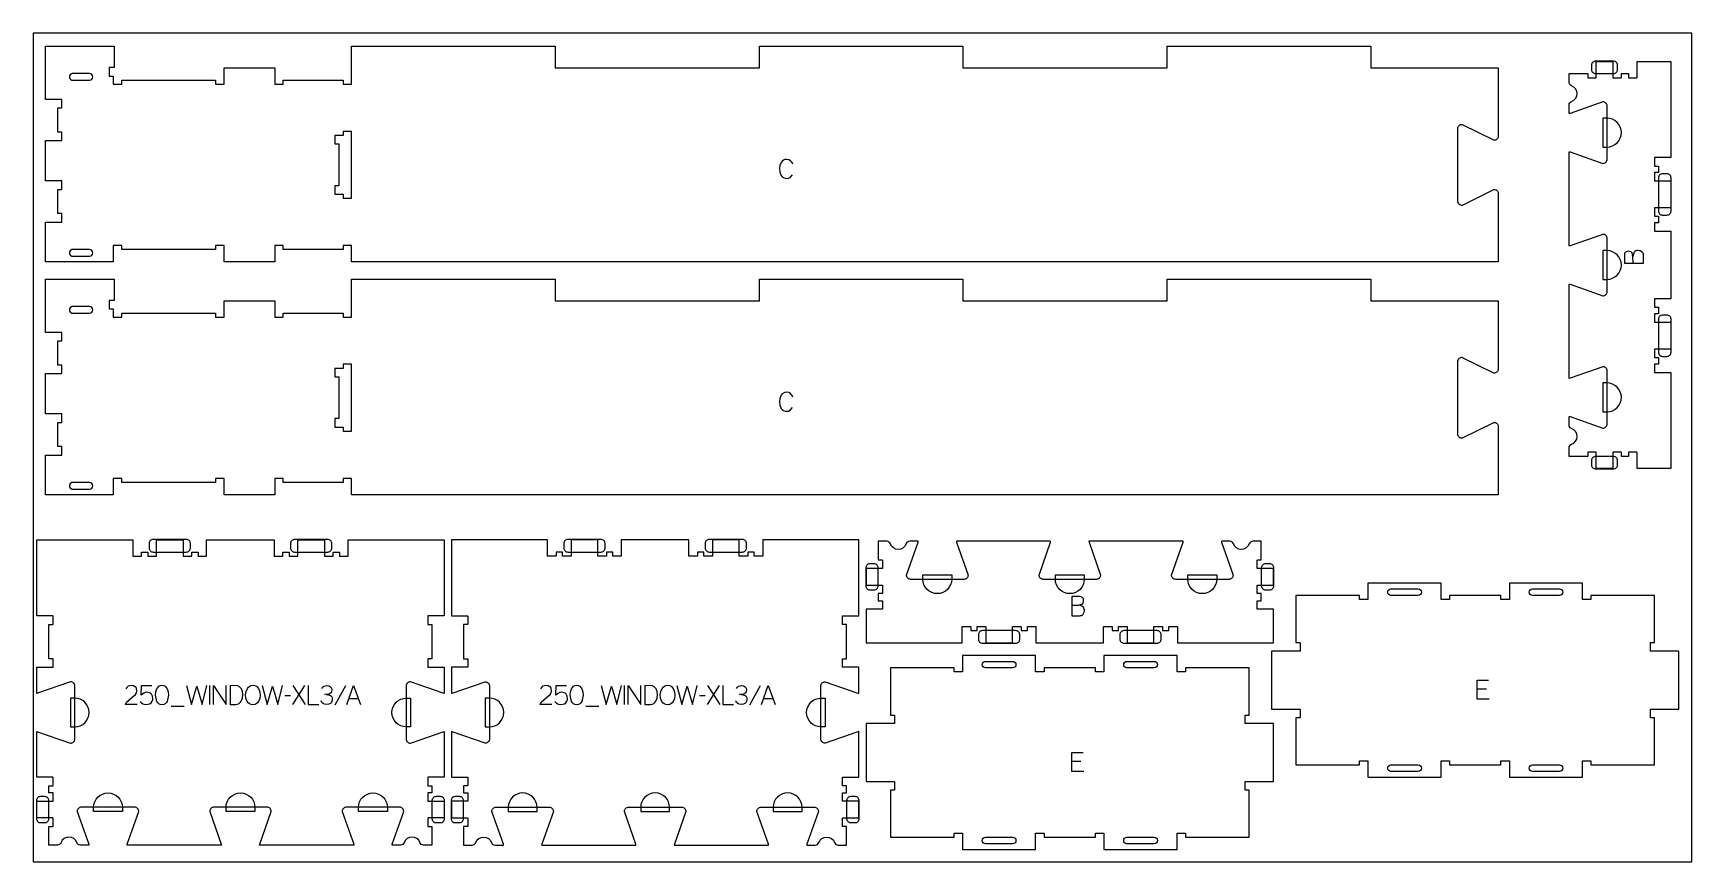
# Model space of a CAD drawing. Header units: millimetres. Extents: x -1220 to 1220, y -1930 to 4127.
# Drawn here: x -1220 to 1220, y 710 to 1930 of the extents above; entities that cross this region are included whole.
import ezdxf

# ---------------------------------------------------------------- set-up
doc = ezdxf.new("R2010")
doc.units = ezdxf.units.MM
for name, color, linetype, true_color in [('0_SHEET_SPRUCEPLY_2440X122', 1, 'Continuous', 0xff0000), ('1_ANYTOOL_1MMDEEP_LABELS_S', 2, 'Continuous', 0xffff00), ('3_ANYTOOL_CUTTHROUGH_INSID', 4, 'Continuous', 0x00ffff), ('4_ANYTOOL_CUTTHROUGH_OUTSI', 5, 'Continuous', 0x0000ff), ('5_ANYTOOL_HALF_MILL_9MM_IN', 3, 'Continuous', 0x00ff00)]:
    doc.layers.add(name, color=color, linetype=linetype, true_color=true_color)

msp = doc.modelspace()

# ---------------------------------------------------------------- linework, layer by layer
at = {"layer": '0_SHEET_SPRUCEPLY_2440X122'}
msp.add_lwpolyline([(-1220, 1930), (-1220, 710), (1220, 710), (1220, 1930)], close=True, dxfattribs=at)
at = {"layer": '1_ANYTOOL_1MMDEEP_LABELS_S'}
for p, q in [((-960.4, 969.6, 0), (-960.4, 941.6, 0)), ((-841.6, 954.6, 0), (-849.8, 954.5, 0)), ((-820.8, 969.6, 0), (-838.4, 941.6, 0)), ((-819.6, 941.6, 0), (-837.3, 969.6, 0)), ((-760.4, 969.2, 0), (-776.4, 940.5, 0)), ((-350.4, 969.6, 0), (-350.4, 941.6, 0)), ((-231.6, 954.6, 0), (-239.8, 954.5, 0)), ((-210.8, 969.6, 0), (-228.4, 941.6, 0)), ((-209.6, 941.6, 0), (-227.3, 969.6, 0)), ((-150.4, 969.2, 0), (-166.4, 940.5, 0)), ((917.8, 964.4, 0), (904.2, 964.4, 0)), ((-1017, 939.3, 0), (-997.7, 939.3, 0)), ((-755.5, 950.5, 0), (-741.6, 950.5, 0)), ((-407, 939.3, 0), (-387.7, 939.3, 0)), ((-145.5, 950.5, 0), (-131.6, 950.5, 0)), ((321.4, 857.9, 0), (307.8, 857.9, 0))]:
    msp.add_line(p, q, dxfattribs=at)
for points in [[(-102.5, 1737.2, 0.131103), (-106.1, 1742.2), (-108.6, 1743.7), (-111.7, 1744.2), (-114.2, 1743.9), (-116.3, 1743.1), (-118.1, 1741.7), (-119.5, 1739.8), (-121.5, 1735.2), (-122.1, 1730.2), (-121.5, 1725.2), (-119.5, 1720.6), (-118, 1718.7), (-116.1, 1717.3), (-113.9, 1716.5), (-111.4, 1716.2), (-108.8, 1716.6), (-106.5, 1717.7), (-103.2, 1721.6)], [(-102.5, 1394.3, 0.131103), (-106.1, 1399.3), (-108.6, 1400.8), (-111.7, 1401.3), (-114.2, 1401), (-116.3, 1400.2), (-118.1, 1398.8), (-119.5, 1396.9), (-121.5, 1392.3), (-122.1, 1387.3), (-121.5, 1382.3), (-119.5, 1377.6), (-118, 1375.7), (-116.1, 1374.4), (-113.9, 1373.6), (-111.4, 1373.3), (-108.8, 1373.7), (-106.5, 1374.8), (-103.2, 1378.7)]]:
    msp.add_lwpolyline(points, format="xyb", dxfattribs=at)
for points in [[(1120.8, 1591.4), (1148.8, 1591.4), (1148.8, 1600.4), (1148.9, 1602.8), (1148.8, 1604.4), (1148.3, 1605.9), (1147.6, 1607.1), (1146.5, 1608.2), (1143.8, 1609.6), (1140.8, 1610.1), (1139.1, 1610), (1137.6, 1609.4), (1136.4, 1608.6), (1135.4, 1607.4), (1134.1, 1604.5), (1133.4, 1601.2)], [(1133.6, 1591.4), (1133.4, 1601.2), (1132, 1606.6), (1131.2, 1607.6), (1130.1, 1608.3), (1126.8, 1608.9), (1124.2, 1608.5), (1123.2, 1608), (1122.3, 1607.4), (1121.6, 1606.5), (1121.2, 1605.4), (1120.8, 1602.7), (1120.8, 1591.4)], [(307.8, 1087.7), (317.6, 1087.8), (322.9, 1089.2), (323.9, 1090), (324.7, 1091.2), (325.3, 1094.4), (324.9, 1097), (324.4, 1098.1), (323.7, 1098.9), (322.8, 1099.6), (321.8, 1100.1), (319, 1100.4), (307.8, 1100.4)], [(307.8, 1100.4), (307.8, 1072.4), (316.8, 1072.4), (319.2, 1072.4), (320.8, 1072.5), (322.2, 1072.9), (323.5, 1073.7), (324.5, 1074.8), (326, 1077.5), (326.5, 1080.4), (326.3, 1082.2), (325.8, 1083.7), (324.9, 1084.9), (323.8, 1085.8), (320.9, 1087.2), (317.6, 1087.8)], [(921.8, 949.4), (904.2, 949.4), (904.2, 977.4), (920.8, 977.4)], [(-1067, 941.7), (-1084, 941.7), (-1082.6, 944.9), (-1074.7, 951.8), (-1069.6, 956.2), (-1068, 958.8), (-1067.4, 961.9), (-1068, 965.3), (-1068.7, 966.6), (-1069.8, 967.7), (-1072.4, 969.1), (-1075.7, 969.6), (-1078.3, 969.3), (-1080.5, 968.4), (-1082.3, 966.9), (-1083.6, 964.9)], [(-1062.4, 946.1), (-1060.7, 944.1), (-1058.7, 942.7), (-1056.5, 941.9), (-1054, 941.6), (-1048.6, 942.6), (-1046.4, 944.1), (-1044.8, 946.6), (-1044.1, 948.4), (-1043.9, 950.2), (-1044.4, 953.9), (-1046.1, 956.9), (-1047.4, 958.1), (-1048.9, 958.9), (-1052.6, 959.6), (-1055.1, 959.4), (-1057.3, 958.5), (-1061.2, 955.6), (-1060.6, 969.6), (-1045.4, 969.6)], [(-994.4, 969.6), (-987.2, 941.6), (-979.4, 968.8), (-971.4, 941.6), (-964.4, 969.6)], [(-954.8, 941.6), (-954.8, 969.6), (-936, 941.6), (-936, 969.6)], [(-883, 969.6), (-875.8, 941.6), (-867.9, 968.8), (-860, 941.6), (-853, 969.6)], [(-815.6, 969.6), (-815.6, 941.6), (-799.6, 941.6)], [(-788.8, 956.3), (-785.6, 955.9), (-782.7, 954.7), (-781.5, 953.8), (-780.7, 952.7), (-780.1, 951.2), (-780, 949.5), (-780.5, 945.9), (-781.3, 944.5), (-782.3, 943.5), (-785, 942.1), (-788.6, 941.6), (-791.3, 942), (-793.4, 943), (-795.2, 944.6), (-796.4, 946.9)], [(-795.4, 965), (-794.1, 967), (-792.3, 968.5), (-790.2, 969.3), (-787.8, 969.6), (-784.9, 969.2), (-782.6, 967.9), (-781.8, 966.9), (-781.2, 965.7), (-780.7, 962.9), (-781, 960.6), (-781.8, 958.9), (-783, 957.7), (-784.4, 957), (-791.4, 956.3)], [(-758.8, 941.6), (-748.6, 969.6), (-738.3, 941.6)], [(-457, 941.7), (-474, 941.7), (-472.6, 944.9), (-464.7, 951.8), (-459.6, 956.2), (-458, 958.8), (-457.4, 961.9), (-458, 965.3), (-458.7, 966.6), (-459.8, 967.7), (-462.4, 969.1), (-465.7, 969.6), (-468.3, 969.3), (-470.5, 968.4), (-472.3, 966.9), (-473.6, 964.9)], [(-452.4, 946.1), (-450.7, 944.1), (-448.7, 942.7), (-446.5, 941.9), (-444, 941.6), (-438.6, 942.6), (-436.4, 944.1), (-434.8, 946.6), (-434.1, 948.4), (-433.9, 950.2), (-434.4, 953.9), (-436.1, 956.9), (-437.4, 958.1), (-438.9, 958.9), (-442.6, 959.6), (-445.1, 959.4), (-447.3, 958.5), (-451.2, 955.6), (-450.6, 969.6), (-435.4, 969.6)], [(-384.4, 969.6), (-377.2, 941.6), (-369.4, 968.8), (-361.4, 941.6), (-354.4, 969.6)], [(-344.8, 941.6), (-344.8, 969.6), (-326, 941.6), (-326, 969.6)], [(-273, 969.6), (-265.8, 941.6), (-257.9, 968.8), (-250, 941.6), (-243, 969.6)], [(-205.6, 969.6), (-205.6, 941.6), (-189.6, 941.6)], [(-178.8, 956.3), (-175.6, 955.9), (-172.7, 954.7), (-171.5, 953.8), (-170.7, 952.7), (-170.1, 951.2), (-170, 949.5), (-170.5, 945.9), (-171.3, 944.5), (-172.3, 943.5), (-175, 942.1), (-178.6, 941.6), (-181.3, 942), (-183.4, 943), (-185.2, 944.6), (-186.4, 946.9)], [(-185.4, 965), (-184.1, 967), (-182.3, 968.5), (-180.2, 969.3), (-177.8, 969.6), (-174.9, 969.2), (-172.6, 967.9), (-171.8, 966.9), (-171.2, 965.7), (-170.7, 962.9), (-171, 960.6), (-171.8, 958.9), (-173, 957.7), (-174.4, 957), (-181.4, 956.3)], [(-148.8, 941.6), (-138.6, 969.6), (-128.3, 941.6)], [(325.4, 842.9), (307.8, 842.9), (307.8, 870.9), (324.4, 870.9)]]:
    msp.add_lwpolyline(points, dxfattribs=at)
for points in [[(-1030.5, 969.9), (-1027.9, 969.5), (-1025.8, 968.4), (-1024.2, 966.8), (-1022.9, 964.8), (-1021.4, 960.1), (-1021, 955.3), (-1023, 946), (-1024.2, 944), (-1025.9, 942.5), (-1028, 941.7), (-1030.5, 941.4), (-1033, 941.7), (-1035.1, 942.6), (-1036.7, 944), (-1037.9, 946.1), (-1039.9, 955.3), (-1039.5, 960.1), (-1038, 964.9), (-1036.7, 966.8), (-1035.1, 968.4), (-1033, 969.5)], [(-930.4, 969.6), (-930.4, 941.6), (-922.4, 941.7), (-919.6, 942), (-917.2, 942.9), (-915.3, 944.4), (-913.8, 946.4), (-912, 951.2), (-911.4, 956.3), (-911.9, 960.6), (-913.7, 964.5), (-917, 968), (-918.9, 969)], [(-896.4, 969.9), (-893.8, 969.6), (-891.6, 968.5), (-888.4, 965.1), (-886.6, 960.4), (-886, 955.5), (-886.6, 950.7), (-888.6, 945.9), (-890, 943.9), (-891.9, 942.4), (-894.1, 941.5), (-896.7, 941.2), (-899.4, 941.5), (-901.7, 942.4), (-903.6, 943.9), (-905, 946), (-907, 950.9), (-907.6, 955.7), (-906.9, 960.8), (-904.9, 965.4), (-903.4, 967.4), (-901.4, 968.8), (-899.1, 969.7)], [(-420.5, 969.9), (-417.9, 969.5), (-415.8, 968.4), (-414.2, 966.8), (-412.9, 964.8), (-411.4, 960.1), (-411, 955.3), (-413, 946), (-414.2, 944), (-415.9, 942.5), (-418, 941.7), (-420.5, 941.4), (-423, 941.7), (-425.1, 942.6), (-426.7, 944), (-427.9, 946.1), (-429.9, 955.3), (-429.5, 960.1), (-428, 964.9), (-426.7, 966.8), (-425.1, 968.4), (-423, 969.5)], [(-320.4, 969.6), (-320.4, 941.6), (-312.4, 941.7), (-309.6, 942), (-307.2, 942.9), (-305.3, 944.4), (-303.8, 946.4), (-302, 951.2), (-301.4, 956.3), (-301.9, 960.6), (-303.7, 964.5), (-307, 968), (-308.9, 969)], [(-286.4, 969.9), (-283.8, 969.6), (-281.6, 968.5), (-278.4, 965.1), (-276.6, 960.4), (-276, 955.5), (-276.6, 950.7), (-278.6, 945.9), (-280, 943.9), (-281.9, 942.4), (-284.1, 941.5), (-286.7, 941.2), (-289.4, 941.5), (-291.7, 942.4), (-293.6, 943.9), (-295, 946), (-297, 950.9), (-297.6, 955.7), (-296.9, 960.8), (-294.9, 965.4), (-293.4, 967.4), (-291.4, 968.8), (-289.1, 969.7)]]:
    msp.add_lwpolyline(points, close=True, dxfattribs=at)
at = {"layer": '3_ANYTOOL_CUTTHROUGH_INSID'}
for points in [[(-1137, 1870.4), (-1162.7, 1870.4), (-1163.5, 1870.3), (-1164.3, 1870), (-1165, 1869.5), (-1166.1, 1868.2), (-1166.7, 1866.5), (-1166.7, 1864.7), (-1166.1, 1863), (-1165, 1861.7), (-1164.3, 1861.2), (-1163.5, 1860.9), (-1162.7, 1860.9), (-1137, 1860.9, 1)], [(-1137, 1601.9, 1), (-1137, 1611.4), (-1162.7, 1611.4), (-1163.5, 1611.3), (-1164.3, 1611), (-1165, 1610.5), (-1166.1, 1609.2), (-1166.7, 1607.5), (-1166.7, 1605.7), (-1166.1, 1604), (-1165, 1602.7), (-1164.3, 1602.2), (-1163.5, 1601.9), (-1162.7, 1601.9)], [(-1137, 1527.4), (-1162.7, 1527.4), (-1163.5, 1527.3), (-1164.3, 1527.1), (-1165, 1526.6), (-1166.1, 1525.2), (-1166.7, 1523.5), (-1166.7, 1521.8), (-1166.1, 1520.1), (-1165, 1518.7), (-1164.3, 1518.3), (-1163.5, 1518), (-1162.7, 1517.9), (-1137, 1517.9, 1)], [(-1137, 1258.9, 1), (-1137, 1268.4), (-1162.7, 1268.4), (-1163.5, 1268.3), (-1164.3, 1268.1), (-1165, 1267.6), (-1166.1, 1266.2), (-1166.7, 1264.5), (-1166.7, 1262.8), (-1166.1, 1261.1), (-1165, 1259.7), (-1164.3, 1259.3), (-1163.5, 1259), (-1162.7, 1258.9)], [(777.4, 1102.2, -1), (777.4, 1111.7), (817.4, 1111.7, -1), (817.4, 1102.2)], [(985.4, 1102.2, -1), (985.4, 1111.7), (1025.4, 1111.7, -1), (1025.4, 1102.2)], [(181, 995.6, -1), (181, 1005.1), (221, 1005.1, -1), (221, 995.6)], [(389, 995.6, -1), (389, 1005.1), (429, 1005.1, -1), (429, 995.6)], [(777.4, 852.7), (817.4, 852.7, -1), (817.4, 843.2), (777.4, 843.2, -1)], [(985.4, 852.7), (1025.4, 852.7, -1), (1025.4, 843.2), (985.4, 843.2, -1)], [(181, 746.1), (221, 746.1, -1), (221, 736.6), (181, 736.6, -1)], [(389, 746.1), (429, 746.1, -1), (429, 736.6), (389, 736.6, -1)]]:
    msp.add_lwpolyline(points, format="xyb", close=True, dxfattribs=at)
for points in [[(-751.7, 1686.9), (-751.7, 1785.4), (-764.2, 1785.4), (-764.2, 1779.4), (-776.2, 1779.4), (-776.2, 1766.9), (-770.2, 1766.9), (-770.2, 1705.4), (-776.2, 1705.4), (-776.2, 1692.9), (-764.2, 1692.9), (-764.2, 1686.9)], [(-751.7, 1344), (-751.7, 1442.5), (-764.2, 1442.5), (-764.2, 1436.5), (-776.2, 1436.5), (-776.2, 1424), (-770.2, 1424), (-770.2, 1362.5), (-776.2, 1362.5), (-776.2, 1350), (-764.2, 1350), (-764.2, 1344)]]:
    msp.add_lwpolyline(points, close=True, dxfattribs=at)
at = {"layer": '4_ANYTOOL_CUTTHROUGH_OUTSI'}
for points in [[(748, 1878.9), (935.3, 1878.9), (935.3, 1778.2, -0.461531), (928.6, 1772.5), (882.6, 1795.2), (882.5, 1795.2, 0.463455), (875.3, 1789), (875.3, 1683.2, 0.463455), (882.5, 1677), (882.6, 1677), (928.6, 1699.7, -0.461531), (935.3, 1694), (935.3, 1593.4), (-751.7, 1593.4), (-751.7, 1617.1, 0.414214), (-752, 1617.4), (-764, 1617.4, 0.414214), (-764.2, 1617.1), (-764.2, 1611.4), (-852.2, 1611.4), (-852.2, 1617.1, 0.414214), (-852.5, 1617.4), (-864.5, 1617.4, 0.414214), (-864.7, 1617.1), (-864.7, 1593.4), (-939.2, 1593.4), (-939.2, 1617.1, 0.414214), (-939.5, 1617.4), (-951.5, 1617.4, 0.414214), (-951.7, 1617.1), (-951.7, 1611.4), (-1089.7, 1611.4), (-1089.7, 1617.1, 0.414214), (-1090, 1617.4), (-1102, 1617.4, 0.414214), (-1102.2, 1617.1), (-1102.2, 1593.4), (-1201.7, 1593.4), (-1201.7, 1651.9), (-1178, 1651.9, 0.414214), (-1177.7, 1652.1), (-1177.7, 1664.1, 0.414214), (-1178, 1664.4), (-1183.7, 1664.4), (-1183.7, 1699.9), (-1178, 1699.9, 0.414214), (-1177.7, 1700.1), (-1177.7, 1712.1, 0.414214), (-1178, 1712.4), (-1201.7, 1712.4), (-1201.7, 1771.9), (-1178, 1771.9, 0.414214), (-1177.7, 1772.1), (-1177.7, 1784.1, 0.414214), (-1178, 1784.4), (-1183.7, 1784.4), (-1183.7, 1819.9), (-1178, 1819.9, 0.414214), (-1177.7, 1820.1), (-1177.7, 1832.1, 0.414214), (-1178, 1832.4), (-1201.7, 1832.4), (-1201.7, 1910.9), (-1100.8, 1910.9), (-1100.8, 1879.4), (-1108, 1879.4, 0.414214), (-1108.2, 1879.1), (-1108.2, 1867.1, 0.414214), (-1108, 1866.9), (-1102.2, 1866.9), (-1102.2, 1855.1, 0.414214), (-1102, 1854.9), (-1090, 1854.9, 0.414214), (-1089.7, 1855.1), (-1089.7, 1860.9), (-951.7, 1860.9), (-951.7, 1855.1, 0.414214), (-951.5, 1854.9), (-939.5, 1854.9, 0.414214), (-939.2, 1855.1), (-939.2, 1878.9), (-864.7, 1878.9), (-864.7, 1855.1, 0.414214), (-864.5, 1854.9), (-852.5, 1854.9, 0.414214), (-852.2, 1855.1), (-852.2, 1860.9), (-764.2, 1860.9), (-764.2, 1855.1, 0.414214), (-764, 1854.9), (-752, 1854.9, 0.414214), (-751.7, 1855.1), (-751.7, 1910.9), (-452.2, 1910.9), (-452.2, 1879.1, 0.414214), (-452, 1878.9), (-152, 1878.9, 0.414214), (-151.7, 1879.1), (-151.7, 1910.9), (147.8, 1910.9), (147.8, 1879.1, 0.414214), (148, 1878.9), (448, 1878.9, 0.414214), (448.3, 1879.1), (448.3, 1910.9), (747.8, 1910.9), (747.8, 1879.1, 0.414214)], [(1040.8, 1616.9), (1039.4, 1616.7), (1039.4, 1755.4), (1040.8, 1755.2), (1089, 1738.3), (1089.1, 1738.3, 0.414214), (1095.4, 1744.5), (1095.4, 1822.5, 0.414214), (1089.1, 1828.8), (1089, 1828.7), (1040.8, 1811.8), (1039.4, 1811.6), (1039.4, 1824, -0.317837), (1043.2, 1829.4, 0.707107), (1043.2, 1852.5, -0.317837), (1039.4, 1857.9), (1039.4, 1870.4), (1066.9, 1870.4), (1066.9, 1864.6, 0.414214), (1067.1, 1864.4), (1079.1, 1864.4, 0.414214), (1079.4, 1864.6), (1079.4, 1888.4), (1103.9, 1888.4), (1103.9, 1864.6, 0.414214), (1104.1, 1864.4), (1116.1, 1864.4, 0.414214), (1116.4, 1864.6), (1116.4, 1870.4), (1126.9, 1870.4), (1126.9, 1864.6, 0.414214), (1127.1, 1864.4), (1139.1, 1864.4, 0.414214), (1139.4, 1864.6), (1139.4, 1888.4), (1188.9, 1888.4), (1188.9, 1746.9), (1165.1, 1746.9, 0.414214), (1164.9, 1746.6), (1164.9, 1734.6, 0.414214), (1165.1, 1734.4), (1170.9, 1734.4), (1170.9, 1724.9), (1165.1, 1724.9, 0.414214), (1164.9, 1724.6), (1164.9, 1712.6, 0.414214), (1165.1, 1712.4), (1188.9, 1712.4), (1188.9, 1672.9), (1165.1, 1672.9, 0.414214), (1164.9, 1672.6), (1164.9, 1660.6, 0.414214), (1165.1, 1660.4), (1170.9, 1660.4), (1170.9, 1650.9), (1165.1, 1650.9, 0.414214), (1164.9, 1650.6), (1164.9, 1638.6, 0.414214), (1165.1, 1638.4), (1188.9, 1638.4), (1188.9, 1538.9), (1165.1, 1538.9, 0.414214), (1164.9, 1538.6), (1164.9, 1526.6, 0.414214), (1165.1, 1526.4), (1170.9, 1526.4), (1170.9, 1516.9), (1165.1, 1516.9, 0.414214), (1164.9, 1516.6), (1164.9, 1504.6, 0.414214), (1165.1, 1504.4), (1188.9, 1504.4), (1188.9, 1464.9), (1165.1, 1464.9, 0.414214), (1164.9, 1464.6), (1164.9, 1452.6, 0.414214), (1165.1, 1452.4), (1170.9, 1452.4), (1170.9, 1442.9), (1165.1, 1442.9, 0.414214), (1164.9, 1442.6), (1164.9, 1430.6, 0.414214), (1165.1, 1430.4), (1188.9, 1430.4), (1188.9, 1288.9), (1139.4, 1288.9), (1139.4, 1312.6, 0.414214), (1139.1, 1312.9), (1127.1, 1312.9, 0.414214), (1126.9, 1312.6), (1126.9, 1306.9), (1116.4, 1306.9), (1116.4, 1312.6, 0.414214), (1116.1, 1312.9), (1104.1, 1312.9, 0.414214), (1103.9, 1312.6), (1103.9, 1288.9), (1079.4, 1288.9), (1079.4, 1312.6, 0.414214), (1079.1, 1312.9), (1067.1, 1312.9, 0.414214), (1066.9, 1312.6), (1066.9, 1306.9), (1039.4, 1306.9), (1039.4, 1319.3, -0.317837), (1043.2, 1324.7, 0.707107), (1043.2, 1347.8, -0.317837), (1039.4, 1353.2), (1039.4, 1365.6), (1040.8, 1365.4), (1089, 1348.5), (1089.1, 1348.5, 0.414214), (1095.4, 1354.7), (1095.4, 1432.7, 0.414214), (1089.1, 1439), (1089, 1438.9), (1040.8, 1422), (1039.4, 1421.8), (1039.4, 1560.5), (1040.8, 1560.3), (1089, 1543.4), (1089.1, 1543.4, 0.414214), (1095.4, 1549.6), (1095.4, 1627.6, 0.414214), (1089.1, 1633.9), (1089, 1633.8)], [(748, 1535.9), (935.3, 1535.9), (935.3, 1435.3, -0.461531), (928.6, 1429.6), (882.6, 1452.2), (882.5, 1452.3, 0.463455), (875.3, 1446.1), (875.3, 1340.3, 0.463455), (882.5, 1334.1), (882.6, 1334.1), (928.6, 1356.8, -0.461531), (935.3, 1351.1), (935.3, 1250.4), (-751.7, 1250.4), (-751.7, 1274.2, 0.414214), (-752, 1274.4), (-764, 1274.4, 0.414214), (-764.2, 1274.2), (-764.2, 1268.4), (-852.2, 1268.4), (-852.2, 1274.2, 0.414214), (-852.5, 1274.4), (-864.5, 1274.4, 0.414214), (-864.7, 1274.2), (-864.7, 1250.4), (-939.2, 1250.4), (-939.2, 1274.2, 0.414214), (-939.5, 1274.4), (-951.5, 1274.4, 0.414214), (-951.7, 1274.2), (-951.7, 1268.4), (-1089.7, 1268.4), (-1089.7, 1274.2, 0.414214), (-1090, 1274.4), (-1102, 1274.4, 0.414214), (-1102.2, 1274.2), (-1102.2, 1250.4), (-1201.7, 1250.4), (-1201.7, 1308.9), (-1178, 1308.9, 0.414214), (-1177.7, 1309.2), (-1177.7, 1321.2, 0.414214), (-1178, 1321.4), (-1183.7, 1321.4), (-1183.7, 1356.9), (-1178, 1356.9, 0.414214), (-1177.7, 1357.2), (-1177.7, 1369.2, 0.414214), (-1178, 1369.4), (-1201.7, 1369.4), (-1201.7, 1428.9), (-1178, 1428.9, 0.414214), (-1177.7, 1429.2), (-1177.7, 1441.2, 0.414214), (-1178, 1441.4), (-1183.7, 1441.4), (-1183.7, 1476.9), (-1178, 1476.9, 0.414214), (-1177.7, 1477.2), (-1177.7, 1489.2, 0.414214), (-1178, 1489.4), (-1201.7, 1489.4), (-1201.7, 1567.9), (-1100.8, 1567.9), (-1100.8, 1536.4), (-1108, 1536.4, 0.414214), (-1108.2, 1536.2), (-1108.2, 1524.2, 0.414214), (-1108, 1523.9), (-1102.2, 1523.9), (-1102.2, 1512.2, 0.414214), (-1102, 1511.9), (-1090, 1511.9, 0.414214), (-1089.7, 1512.2), (-1089.7, 1517.9), (-951.7, 1517.9), (-951.7, 1512.2, 0.414214), (-951.5, 1511.9), (-939.5, 1511.9, 0.414214), (-939.2, 1512.2), (-939.2, 1535.9), (-864.7, 1535.9), (-864.7, 1512.2, 0.414214), (-864.5, 1511.9), (-852.5, 1511.9, 0.414214), (-852.2, 1512.2), (-852.2, 1517.9), (-764.2, 1517.9), (-764.2, 1512.2, 0.414214), (-764, 1511.9), (-752, 1511.9, 0.414214), (-751.7, 1512.2), (-751.7, 1567.9), (-452.2, 1567.9), (-452.2, 1536.2, 0.414214), (-452, 1535.9), (-152, 1535.9, 0.414214), (-151.7, 1536.2), (-151.7, 1567.9), (147.8, 1567.9), (147.8, 1536.2, 0.414214), (148, 1535.9), (448, 1535.9, 0.414214), (448.3, 1536.2), (448.3, 1567.9), (747.8, 1567.9), (747.8, 1536.2, 0.414214)], [(-886.9, 734.6), (-886.7, 736), (-869.8, 784.3), (-869.8, 784.3, 0.414214), (-876, 790.6), (-954, 790.6, 0.414214), (-960.3, 784.3), (-960.3, 784.3), (-943.4, 736), (-943.2, 734.6), (-1081.8, 734.6), (-1081.6, 736), (-1064.7, 784.3), (-1064.7, 784.3, 0.414214), (-1070.9, 790.6), (-1148.9, 790.6, 0.414214), (-1155.2, 784.3), (-1155.2, 784.3), (-1138.3, 736), (-1138.1, 734.6), (-1150.5, 734.6, -0.317837), (-1155.9, 738.4, 0.707107), (-1179, 738.4, -0.317837), (-1184.4, 734.6), (-1196.8, 734.6), (-1196.8, 762.1), (-1191, 762.1, 0.414214), (-1190.8, 762.3), (-1190.8, 774.3, 0.414214), (-1191, 774.6), (-1214.8, 774.6), (-1214.8, 799.1), (-1191, 799.1, 0.414214), (-1190.8, 799.3), (-1190.8, 811.3, 0.414214), (-1191, 811.6), (-1196.8, 811.6), (-1196.8, 822.1), (-1191, 822.1, 0.414214), (-1190.8, 822.3), (-1190.8, 834.3, 0.414214), (-1191, 834.6), (-1214.8, 834.6), (-1214.8, 901.8), (-1213.4, 901.5), (-1165.1, 884.6), (-1165, 884.6, 0.414214), (-1158.8, 890.9), (-1158.8, 968.9, 0.414214), (-1165, 975.1), (-1165.1, 975.1), (-1213.4, 958.2), (-1214.8, 958), (-1214.8, 996.6), (-1191, 996.6, 0.414214), (-1190.8, 996.8), (-1190.8, 1008.8, 0.414214), (-1191, 1009.1), (-1196.8, 1009.1), (-1196.8, 1059.6), (-1191, 1059.6, 0.414214), (-1190.8, 1059.8), (-1190.8, 1071.8, 0.414214), (-1191, 1072.1), (-1214.8, 1072.1), (-1214.8, 1184.1), (-1073.3, 1184.1), (-1073.3, 1160.3, 0.414214), (-1073, 1160.1), (-1061, 1160.1, 0.414214), (-1060.8, 1160.3), (-1060.8, 1166.1), (-1051.3, 1166.1), (-1051.3, 1160.3, 0.414214), (-1051, 1160.1), (-1039, 1160.1, 0.414214), (-1038.8, 1160.3), (-1038.8, 1184.1), (-999.3, 1184.1), (-999.3, 1160.3, 0.414214), (-999, 1160.1), (-987, 1160.1, 0.414214), (-986.8, 1160.3), (-986.8, 1166.1), (-977.3, 1166.1), (-977.3, 1160.3, 0.414214), (-977, 1160.1), (-965, 1160.1, 0.414214), (-964.8, 1160.3), (-964.8, 1184.1), (-865.3, 1184.1), (-865.3, 1160.3, 0.414214), (-865, 1160.1), (-853, 1160.1, 0.414214), (-852.8, 1160.3), (-852.8, 1166.1), (-843.3, 1166.1), (-843.3, 1160.3, 0.414214), (-843, 1160.1), (-831, 1160.1, 0.414214), (-830.8, 1160.3), (-830.8, 1184.1), (-791.3, 1184.1), (-791.3, 1160.3, 0.414214), (-791, 1160.1), (-779, 1160.1, 0.414214), (-778.8, 1160.3), (-778.8, 1166.1), (-769.3, 1166.1), (-769.3, 1160.3, 0.414214), (-769, 1160.1), (-757, 1160.1, 0.414214), (-756.8, 1160.3), (-756.8, 1184.1), (-615.3, 1184.1), (-615.3, 1072.1), (-639, 1072.1, 0.414214), (-639.3, 1071.8), (-639.3, 1059.8, 0.414214), (-639, 1059.6), (-633.3, 1059.6), (-633.3, 1009.1), (-639, 1009.1, 0.414214), (-639.3, 1008.8), (-639.3, 996.8, 0.414214), (-639, 996.6), (-615.3, 996.6), (-615.3, 958), (-616.7, 958.2), (-665, 975.1), (-665, 975.1, 0.414214), (-671.3, 968.9), (-671.3, 890.9, 0.414214), (-665, 884.6), (-665, 884.6), (-616.7, 901.5), (-615.3, 901.8), (-615.3, 834.6), (-639, 834.6, 0.414214), (-639.3, 834.3), (-639.3, 822.3, 0.414214), (-639, 822.1), (-633.3, 822.1), (-633.3, 811.6), (-639, 811.6, 0.414214), (-639.3, 811.3), (-639.3, 799.3, 0.414214), (-639, 799.1), (-615.3, 799.1), (-615.3, 774.6), (-639, 774.6, 0.414214), (-639.3, 774.3), (-639.3, 762.3, 0.414214), (-639, 762.1), (-633.3, 762.1), (-633.3, 734.6), (-645.7, 734.6, -0.317837), (-651.1, 738.4, 0.707107), (-674.2, 738.4, -0.317837), (-679.6, 734.6), (-692, 734.6), (-691.8, 736), (-674.9, 784.3), (-674.9, 784.3, 0.414214), (-681.1, 790.6), (-759.1, 790.6, 0.414214), (-765.4, 784.3), (-765.4, 784.3), (-748.5, 736), (-748.3, 734.6)], [(-333.2, 734.6), (-333.4, 736), (-350.3, 784.3), (-350.3, 784.3, -0.414214), (-344, 790.6), (-266, 790.6, -0.414214), (-259.8, 784.3), (-259.8, 784.3), (-276.7, 736), (-276.9, 734.6), (-138.3, 734.6), (-138.5, 736), (-155.4, 784.3), (-155.4, 784.3, -0.414214), (-149.1, 790.6), (-71.1, 790.6, -0.414214), (-64.9, 784.3), (-64.9, 784.3), (-81.8, 736), (-82, 734.6), (-69.6, 734.6, 0.317837), (-64.2, 738.4, -0.707107), (-41.1, 738.4, 0.317837), (-35.7, 734.6), (-23.3, 734.6), (-23.3, 762.1), (-29, 762.1, -0.414214), (-29.3, 762.3), (-29.3, 774.3, -0.414214), (-29, 774.6), (-5.3, 774.6), (-5.3, 799.1), (-29, 799.1, -0.414214), (-29.3, 799.3), (-29.3, 811.3, -0.414214), (-29, 811.6), (-23.3, 811.6), (-23.3, 822.1), (-29, 822.1, -0.414214), (-29.3, 822.3), (-29.3, 834.3, -0.414214), (-29, 834.6), (-5.3, 834.6), (-5.3, 901.8), (-6.7, 901.5), (-55, 884.6), (-55, 884.6, -0.414214), (-61.3, 890.9), (-61.3, 968.9, -0.414214), (-55, 975.1), (-55, 975.1), (-6.7, 958.2), (-5.3, 958), (-5.3, 996.6), (-29, 996.6, -0.414214), (-29.3, 996.8), (-29.3, 1008.8, -0.414214), (-29, 1009.1), (-23.3, 1009.1), (-23.3, 1059.6), (-29, 1059.6, -0.414214), (-29.3, 1059.8), (-29.3, 1071.8, -0.414214), (-29, 1072.1), (-5.3, 1072.1), (-5.3, 1184.1), (-146.8, 1184.1), (-146.8, 1160.3, -0.414214), (-147, 1160.1), (-159, 1160.1, -0.414214), (-159.3, 1160.3), (-159.3, 1166.1), (-168.8, 1166.1), (-168.8, 1160.3, -0.414214), (-169, 1160.1), (-181, 1160.1, -0.414214), (-181.3, 1160.3), (-181.3, 1184.1), (-220.8, 1184.1), (-220.8, 1160.3, -0.414214), (-221, 1160.1), (-233, 1160.1, -0.414214), (-233.3, 1160.3), (-233.3, 1166.1), (-242.8, 1166.1), (-242.8, 1160.3, -0.414214), (-243, 1160.1), (-255, 1160.1, -0.414214), (-255.3, 1160.3), (-255.3, 1184.1), (-354.8, 1184.1), (-354.8, 1160.3, -0.414214), (-355, 1160.1), (-367, 1160.1, -0.414214), (-367.3, 1160.3), (-367.3, 1166.1), (-376.8, 1166.1), (-376.8, 1160.3, -0.414214), (-377, 1160.1), (-389, 1160.1, -0.414214), (-389.3, 1160.3), (-389.3, 1184.1), (-428.8, 1184.1), (-428.8, 1160.3, -0.414214), (-429, 1160.1), (-441, 1160.1, -0.414214), (-441.3, 1160.3), (-441.3, 1166.1), (-450.8, 1166.1), (-450.8, 1160.3, -0.414214), (-451, 1160.1), (-463, 1160.1, -0.414214), (-463.3, 1160.3), (-463.3, 1184.1), (-604.8, 1184.1), (-604.8, 1072.1), (-581, 1072.1, -0.414214), (-580.8, 1071.8), (-580.8, 1059.8, -0.414214), (-581, 1059.6), (-586.8, 1059.6), (-586.8, 1009.1), (-581, 1009.1, -0.414214), (-580.8, 1008.8), (-580.8, 996.8, -0.414214), (-581, 996.6), (-604.8, 996.6), (-604.8, 958), (-603.4, 958.2), (-555.1, 975.1), (-555, 975.1, -0.414214), (-548.8, 968.9), (-548.8, 890.9, -0.414214), (-555, 884.6), (-555.1, 884.6), (-603.4, 901.5), (-604.8, 901.8), (-604.8, 834.6), (-581, 834.6, -0.414214), (-580.8, 834.3), (-580.8, 822.3, -0.414214), (-581, 822.1), (-586.8, 822.1), (-586.8, 811.6), (-581, 811.6, -0.414214), (-580.8, 811.3), (-580.8, 799.3, -0.414214), (-581, 799.1), (-604.8, 799.1), (-604.8, 774.6), (-581, 774.6, -0.414214), (-580.8, 774.3), (-580.8, 762.3, -0.414214), (-581, 762.1), (-586.8, 762.1), (-586.8, 734.6), (-574.4, 734.6, 0.317837), (-569, 738.4, -0.707107), (-545.9, 738.4, 0.317837), (-540.5, 734.6), (-528.1, 734.6), (-528.3, 736), (-545.2, 784.3), (-545.2, 784.3, -0.414214), (-538.9, 790.6), (-460.9, 790.6, -0.414214), (-454.7, 784.3), (-454.7, 784.3), (-471.6, 736), (-471.8, 734.6)], [(276.6, 1180.5), (276.8, 1181.9), (138.2, 1181.9), (138.4, 1180.5), (155.3, 1132.2), (155.3, 1132.1, -0.414214), (149.1, 1125.9), (71.1, 1125.9, -0.414214), (64.8, 1132.1), (64.8, 1132.2), (81.7, 1180.5), (81.9, 1181.9), (69.5, 1181.9, 0.317837), (64.1, 1178, -0.707107), (41, 1178, 0.317837), (35.6, 1181.9), (23.2, 1181.9), (23.2, 1154.4), (29, 1154.4, -0.414214), (29.2, 1154.1), (29.2, 1142.1, -0.414214), (29, 1141.9), (5.2, 1141.9), (5.2, 1117.4), (29, 1117.4, -0.414214), (29.2, 1117.1), (29.2, 1105.1, -0.414214), (29, 1104.9), (23.2, 1104.9), (23.2, 1094.4), (29, 1094.4, -0.414214), (29.2, 1094.1), (29.2, 1082.1, -0.414214), (29, 1081.9), (5.2, 1081.9), (5.2, 1032.4), (146.7, 1032.4), (146.7, 1056.1, -0.414214), (147, 1056.4), (159, 1056.4, -0.414214), (159.2, 1056.1), (159.2, 1050.4), (168.7, 1050.4), (168.7, 1056.1, -0.414214), (169, 1056.4), (181, 1056.4, -0.414214), (181.2, 1056.1), (181.2, 1032.4), (220.7, 1032.4), (220.7, 1056.1, -0.414214), (221, 1056.4), (233, 1056.4, -0.414214), (233.2, 1056.1), (233.2, 1050.4), (242.7, 1050.4), (242.7, 1056.1, -0.414214), (243, 1056.4), (255, 1056.4, -0.414214), (255.2, 1056.1), (255.2, 1032.4), (354.7, 1032.4), (354.7, 1056.1, -0.414214), (355, 1056.4), (367, 1056.4, -0.414214), (367.2, 1056.1), (367.2, 1050.4), (376.7, 1050.4), (376.7, 1056.1, -0.414214), (377, 1056.4), (389, 1056.4, -0.414214), (389.2, 1056.1), (389.2, 1032.4), (428.7, 1032.4), (428.7, 1056.1, -0.414214), (429, 1056.4), (441, 1056.4, -0.414214), (441.2, 1056.1), (441.2, 1050.4), (450.7, 1050.4), (450.7, 1056.1, -0.414214), (451, 1056.4), (463, 1056.4, -0.414214), (463.2, 1056.1), (463.2, 1032.4), (604.7, 1032.4), (604.7, 1081.9), (581, 1081.9, -0.414214), (580.7, 1082.1), (580.7, 1094.1, -0.414214), (581, 1094.4), (586.7, 1094.4), (586.7, 1104.9), (581, 1104.9, -0.414214), (580.7, 1105.1), (580.7, 1117.1, -0.414214), (581, 1117.4), (604.7, 1117.4), (604.7, 1141.9), (581, 1141.9, -0.414214), (580.7, 1142.1), (580.7, 1154.1, -0.414214), (581, 1154.4), (586.7, 1154.4), (586.7, 1181.9), (574.3, 1181.9, 0.317837), (568.9, 1178, -0.707107), (545.8, 1178, 0.317837), (540.4, 1181.9), (528, 1181.9), (528.2, 1180.5), (545.1, 1132.2), (545.1, 1132.1, -0.414214), (538.9, 1125.9), (460.9, 1125.9, -0.414214), (454.6, 1132.1), (454.6, 1132.2), (471.5, 1180.5), (471.7, 1181.9), (333.1, 1181.9), (333.3, 1180.5), (350.2, 1132.2), (350.2, 1132.1, -0.414214), (344, 1125.9), (266, 1125.9, -0.414214), (259.7, 1132.1), (259.7, 1132.2)], [(1071.6, 1096.4, -0.414214), (1071.4, 1096.2), (1059.4, 1096.2, -0.414214), (1059.1, 1096.4), (1059.1, 1120.2), (951.6, 1120.2), (951.6, 1096.4, -0.414214), (951.4, 1096.2), (939.4, 1096.2, -0.414214), (939.1, 1096.4), (939.1, 1102.2), (863.6, 1102.2), (863.6, 1096.4, -0.414214), (863.4, 1096.2), (851.4, 1096.2, -0.414214), (851.1, 1096.4), (851.1, 1120.2), (743.6, 1120.2), (743.6, 1096.4, -0.414214), (743.4, 1096.2), (731.4, 1096.2, -0.414214), (731.1, 1096.4), (731.1, 1102.2), (637.6, 1102.2), (637.6, 1032.7), (643.4, 1032.7, -0.414214), (643.6, 1032.4), (643.6, 1020.4, -0.414214), (643.4, 1020.2), (601.6, 1020.2), (601.6, 934.7), (643.4, 934.7, -0.414214), (643.6, 934.4), (643.6, 922.4, -0.414214), (643.4, 922.2), (637.6, 922.2), (637.6, 852.7), (731.1, 852.7), (731.1, 858.4, -0.414214), (731.4, 858.7), (743.4, 858.7, -0.414214), (743.6, 858.4), (743.6, 834.7), (851.1, 834.7), (851.1, 858.4, -0.414214), (851.4, 858.7), (863.4, 858.7, -0.414214), (863.6, 858.4), (863.6, 852.7), (939.1, 852.7), (939.1, 858.4, -0.414214), (939.4, 858.7), (951.4, 858.7, -0.414214), (951.6, 858.4), (951.6, 834.7), (1059.1, 834.7), (1059.1, 858.4, -0.414214), (1059.4, 858.7), (1071.4, 858.7, -0.414214), (1071.6, 858.4), (1071.6, 852.7), (1165.1, 852.7), (1165.1, 922.2), (1159.4, 922.2, -0.414214), (1159.1, 922.4), (1159.1, 934.4, -0.414214), (1159.4, 934.7), (1201.1, 934.7), (1201.1, 1020.2), (1159.4, 1020.2, -0.414214), (1159.1, 1020.4), (1159.1, 1032.4, -0.414214), (1159.4, 1032.7), (1165.1, 1032.7), (1165.1, 1102.2), (1071.6, 1102.2)], [(475.2, 989.9, -0.414214), (475, 989.6), (463, 989.6, -0.414214), (462.7, 989.9), (462.7, 1013.6), (355.2, 1013.6), (355.2, 989.9, -0.414214), (355, 989.6), (343, 989.6, -0.414214), (342.7, 989.9), (342.7, 995.6), (267.2, 995.6), (267.2, 989.9, -0.414214), (267, 989.6), (255, 989.6, -0.414214), (254.7, 989.9), (254.7, 1013.6), (147.2, 1013.6), (147.2, 989.9, -0.414214), (147, 989.6), (135, 989.6, -0.414214), (134.7, 989.9), (134.7, 995.6), (41.2, 995.6), (41.2, 926.1), (47, 926.1, -0.414214), (47.2, 925.9), (47.2, 913.9, -0.414214), (47, 913.6), (5.2, 913.6), (5.2, 828.1), (47, 828.1, -0.414214), (47.2, 827.9), (47.2, 815.9, -0.414214), (47, 815.6), (41.2, 815.6), (41.2, 746.1), (134.7, 746.1), (134.7, 751.9, -0.414214), (135, 752.1), (147, 752.1, -0.414214), (147.2, 751.9), (147.2, 728.1), (254.7, 728.1), (254.7, 751.9, -0.414214), (255, 752.1), (267, 752.1, -0.414214), (267.2, 751.9), (267.2, 746.1), (342.7, 746.1), (342.7, 751.9, -0.414214), (343, 752.1), (355, 752.1, -0.414214), (355.2, 751.9), (355.2, 728.1), (462.7, 728.1), (462.7, 751.9, -0.414214), (463, 752.1), (475, 752.1, -0.414214), (475.2, 751.9), (475.2, 746.1), (568.7, 746.1), (568.7, 815.6), (563, 815.6, -0.414214), (562.7, 815.9), (562.7, 827.9, -0.414214), (563, 828.1), (604.7, 828.1), (604.7, 913.6), (563, 913.6, -0.414214), (562.7, 913.9), (562.7, 925.9, -0.414214), (563, 926.1), (568.7, 926.1), (568.7, 995.6), (475.2, 995.6)]]:
    msp.add_lwpolyline(points, format="xyb", close=True, dxfattribs=at)
at = {"layer": '5_ANYTOOL_HALF_MILL_9MM_IN'}
for points in [[(1078.5, 1888.9, 0.414214), (1072.5, 1882.9), (1072.5, 1876.4, 0.414214), (1078.5, 1870.4), (1104.7, 1870.4, 0.414214), (1110.7, 1876.4), (1110.7, 1882.9, 0.414214), (1104.7, 1888.9)], [(1095.1, 1762.3, 1), (1095.1, 1804.8), (1088.9, 1804.8), (1088.9, 1762.3)], [(1176.9, 1723, 0.414214), (1170.9, 1717), (1170.9, 1668.2, 0.414214), (1176.9, 1662.2), (1183.4, 1662.2, 0.414214), (1189.4, 1668.2), (1189.4, 1717, 0.414214), (1183.4, 1723)], [(1095.1, 1567.4, 1), (1095.1, 1609.9), (1088.9, 1609.9), (1088.9, 1567.4)], [(1176.9, 1515, 0.414214), (1170.9, 1509), (1170.9, 1460.2, 0.414214), (1176.9, 1454.2), (1183.4, 1454.2, 0.414214), (1189.4, 1460.2), (1189.4, 1509, 0.414214), (1183.4, 1515)], [(1095.1, 1372.5, 1), (1095.1, 1415), (1088.9, 1415), (1088.9, 1372.5)], [(1078.5, 1306.9, 0.414214), (1072.5, 1300.9), (1072.5, 1294.4, 0.414214), (1078.5, 1288.4), (1104.7, 1288.4, 0.414214), (1110.7, 1294.4), (1110.7, 1300.9, 0.414214), (1104.7, 1306.9)], [(-1043.4, 1184.6, 0.414214), (-1049.4, 1178.6), (-1049.4, 1172.1, 0.414214), (-1043.4, 1166.1), (-994.7, 1166.1, 0.414214), (-988.7, 1172.1), (-988.7, 1178.6, 0.414214), (-994.7, 1184.6)], [(-835.4, 1184.6, 0.414214), (-841.4, 1178.6), (-841.4, 1172.1, 0.414214), (-835.4, 1166.1), (-786.7, 1166.1, 0.414214), (-780.7, 1172.1), (-780.7, 1178.6, 0.414214), (-786.7, 1184.6)], [(-433.4, 1184.6, 0.414214), (-439.4, 1178.6), (-439.4, 1172.1, 0.414214), (-433.4, 1166.1), (-384.7, 1166.1, 0.414214), (-378.7, 1172.1), (-378.7, 1178.6, 0.414214), (-384.7, 1184.6)], [(-225.4, 1184.6, 0.414214), (-231.4, 1178.6), (-231.4, 1172.1, 0.414214), (-225.4, 1166.1), (-176.7, 1166.1, 0.414214), (-170.7, 1172.1), (-170.7, 1178.6, 0.414214), (-176.7, 1184.6)], [(10.7, 1148.7, 0.414214), (4.7, 1142.7), (4.7, 1116.5, 0.414214), (10.7, 1110.5), (17.2, 1110.5, 0.414214), (23.2, 1116.5), (23.2, 1142.7, 0.414214), (17.2, 1148.7)], [(592.7, 1148.7, 0.414214), (586.7, 1142.7), (586.7, 1116.5, 0.414214), (592.7, 1110.5), (599.2, 1110.5, 0.414214), (605.2, 1116.5), (605.2, 1142.7, 0.414214), (599.2, 1148.7)], [(131.3, 1126.1, -1), (88.8, 1126.1), (88.8, 1132.4), (131.3, 1132.4)], [(326.2, 1126.1, -1), (283.7, 1126.1), (283.7, 1132.4), (326.2, 1132.4)], [(521.1, 1126.1, -1), (478.6, 1126.1), (478.6, 1132.4), (521.1, 1132.4)], [(176.6, 1050.4, 0.414214), (170.6, 1044.4), (170.6, 1037.9, 0.414214), (176.6, 1031.9), (225.3, 1031.9, 0.414214), (231.3, 1037.9), (231.3, 1044.4, 0.414214), (225.3, 1050.4)], [(384.6, 1050.4, 0.414214), (378.6, 1044.4), (378.6, 1037.9, 0.414214), (384.6, 1031.9), (433.3, 1031.9, 0.414214), (439.3, 1037.9), (439.3, 1044.4, 0.414214), (433.3, 1050.4)], [(-1159, 908.6, 1), (-1159, 951.1), (-1165.3, 951.1), (-1165.3, 908.6)], [(-671, 908.6, -1), (-671, 951.1), (-664.8, 951.1), (-664.8, 908.6)], [(-549, 908.6, 1), (-549, 951.1), (-555.3, 951.1), (-555.3, 908.6)], [(-61, 908.6, -1), (-61, 951.1), (-54.8, 951.1), (-54.8, 908.6)], [(-1209.3, 806, 0.414214), (-1215.3, 800), (-1215.3, 773.7, 0.414214), (-1209.3, 767.7), (-1202.8, 767.7, 0.414214), (-1196.8, 773.7), (-1196.8, 800, 0.414214), (-1202.8, 806)], [(-1131.2, 790.3, -1), (-1088.7, 790.3), (-1088.7, 784.1), (-1131.2, 784.1)], [(-936.3, 790.3, -1), (-893.8, 790.3), (-893.8, 784.1), (-936.3, 784.1)], [(-741.4, 790.3, -1), (-698.9, 790.3), (-698.9, 784.1), (-741.4, 784.1)], [(-627.3, 806, 0.414214), (-633.3, 800), (-633.3, 773.7, 0.414214), (-627.3, 767.7), (-620.8, 767.7, 0.414214), (-614.8, 773.7), (-614.8, 800, 0.414214), (-620.8, 806)], [(-599.3, 806, 0.414214), (-605.3, 800), (-605.3, 773.7, 0.414214), (-599.3, 767.7), (-592.8, 767.7, 0.414214), (-586.8, 773.7), (-586.8, 800, 0.414214), (-592.8, 806)], [(-478.7, 790.3, 1), (-521.2, 790.3), (-521.2, 784.1), (-478.7, 784.1)], [(-283.8, 790.3, 1), (-326.3, 790.3), (-326.3, 784.1), (-283.8, 784.1)], [(-88.9, 790.3, 1), (-131.4, 790.3), (-131.4, 784.1), (-88.9, 784.1)], [(-17.3, 806, 0.414214), (-23.3, 800), (-23.3, 773.7, 0.414214), (-17.3, 767.7), (-10.8, 767.7, 0.414214), (-4.8, 773.7), (-4.8, 800, 0.414214), (-10.8, 806)]]:
    msp.add_lwpolyline(points, format="xyb", close=True, dxfattribs=at)

doc.saveas('drawing.dxf')
